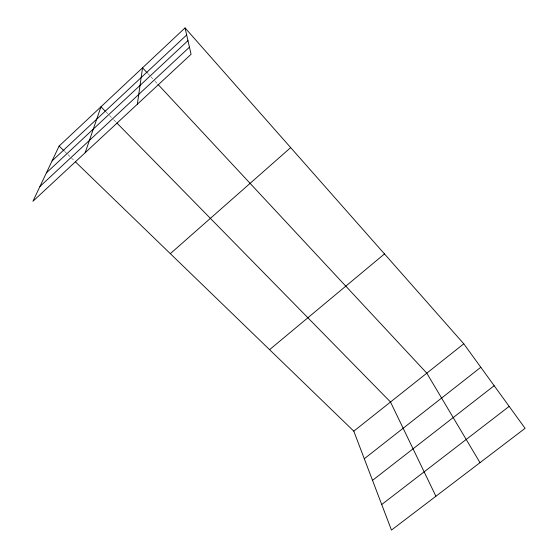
<?xml version="1.0" encoding="UTF-8"?>
<svg xmlns="http://www.w3.org/2000/svg" width="558" height="558" viewBox="0 0 558 558"><rect width="100%" height="100%" fill="white"/><g stroke="black" fill="none" stroke-linecap="round" stroke-linejoin="round"><path stroke-width="0.42" stroke-dasharray="2.79 2.09" d="M64.749 151.518L67.253 153.945M67.881 154.545L74.772 161.213M105.853 111.767L108.901 114.878M109.514 115.499L113.169 119.231M113.783 119.851L116.224 122.342M147.877 73.53L150.255 76.083M150.848 76.725L154.413 80.547M155.005 81.189L157.377 83.735"/><path stroke-width="0.84" d="M137.359 104.213L142.541 67.797L147.284 72.896M85.165 152.732L100.97 106.787L105.239 111.147M59.113 146.063L32.915 201.299L191.066 54.286L185.061 27.9L59.113 146.063L64.121 150.911M52.047 160.955L186.672 34.966M46.391 172.882L187.962 40.65M39.925 186.525L189.448 47.179M170.323 253.66L290.676 147.605M269.57 349.671L384.483 253.932M353.8 431.16L463.782 343.805L525.085 428.328L391.458 530.1L353.8 431.16L75.4 161.82M364.304 458.753L480.808 367.283M372.521 480.354L494.172 385.711M381.721 504.523L509.175 406.384M116.831 122.962L390.509 402.004L435.896 496.25M157.97 84.377L426.807 373.169L479.999 462.666M185.061 27.9L463.782 343.805"/></g></svg>
